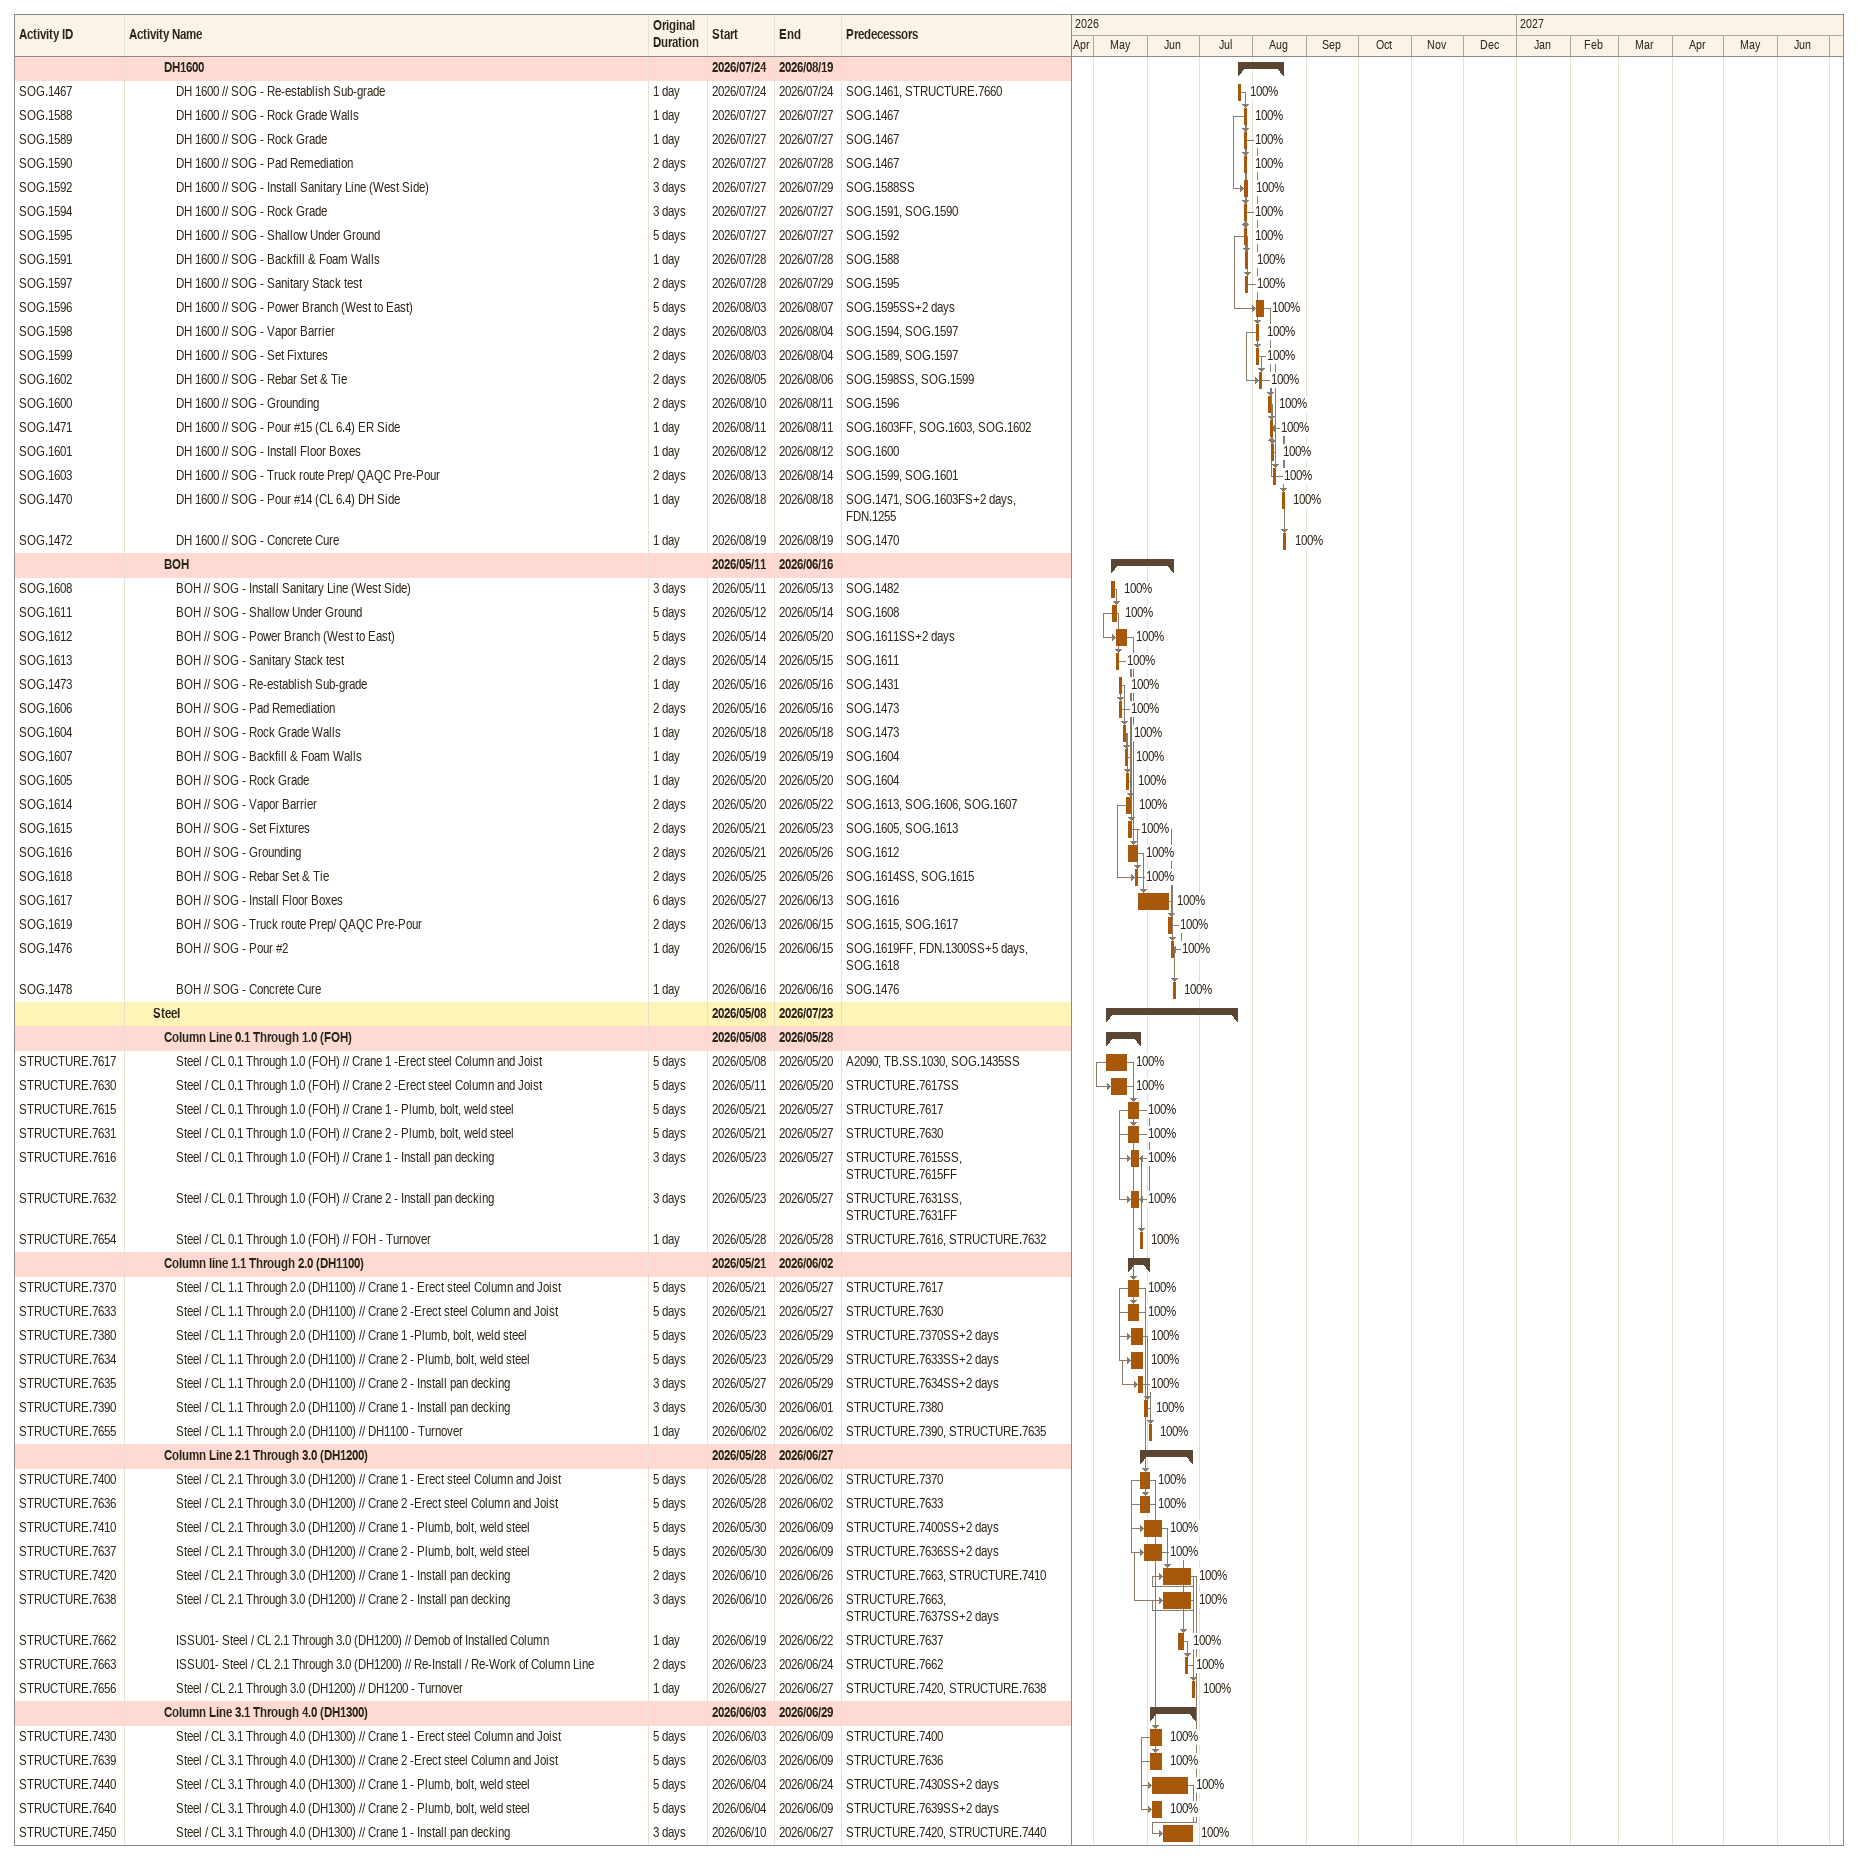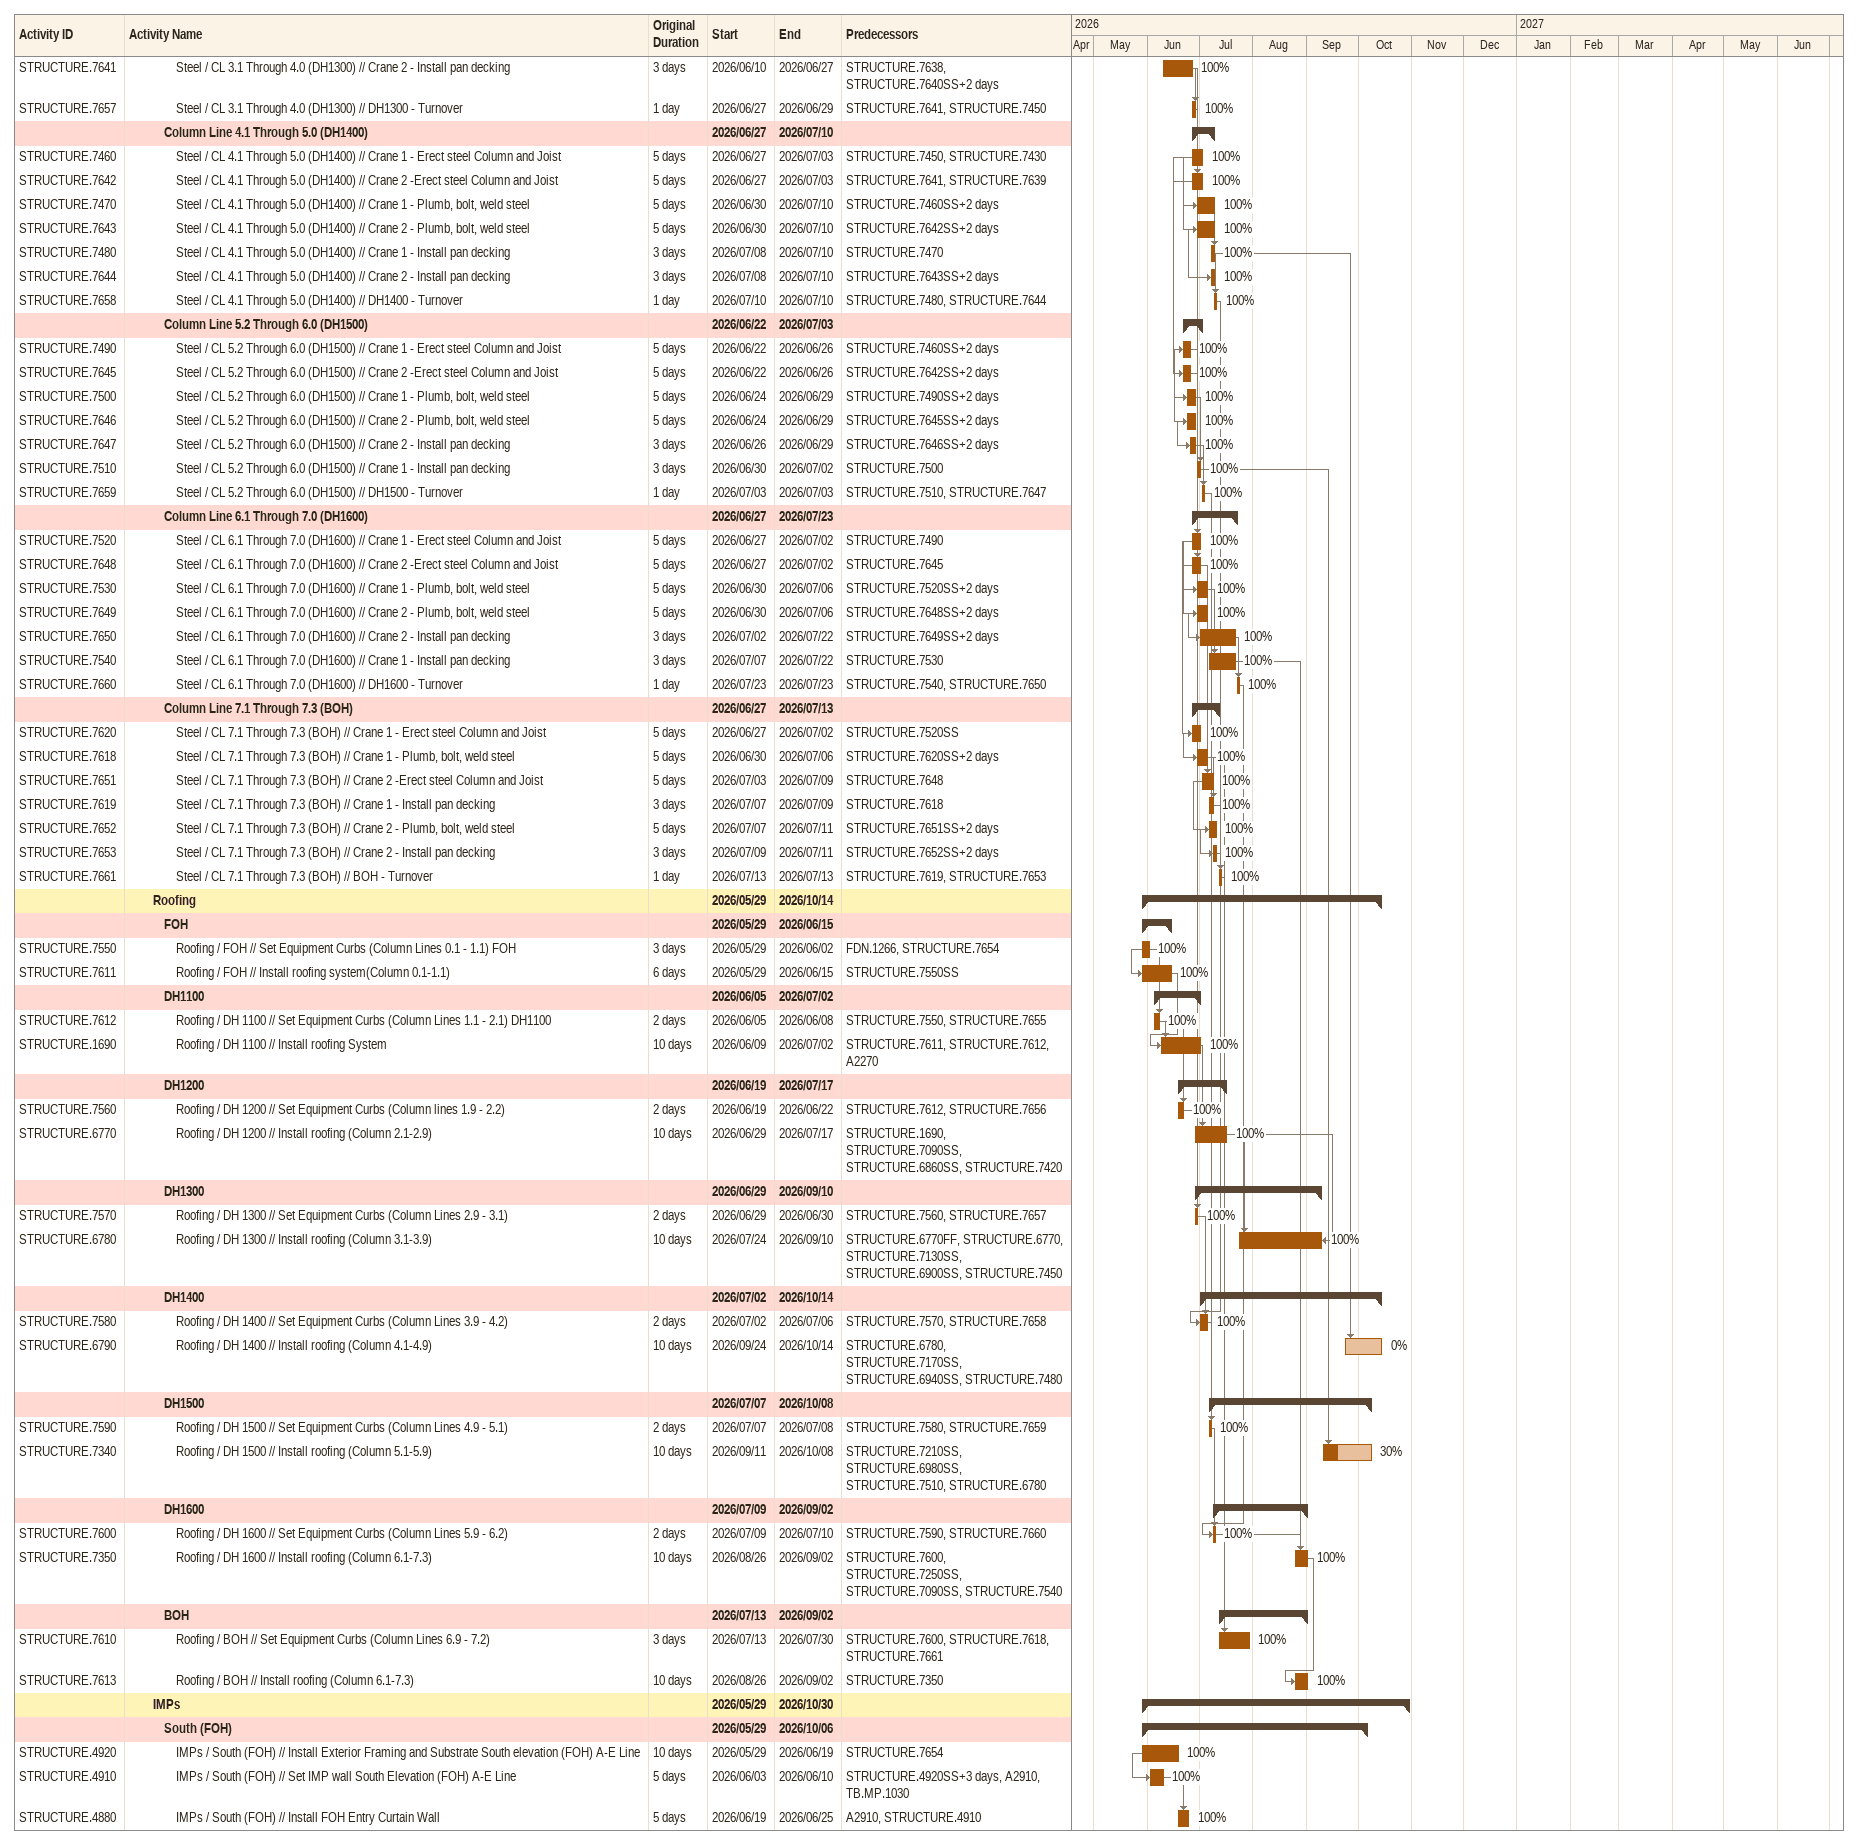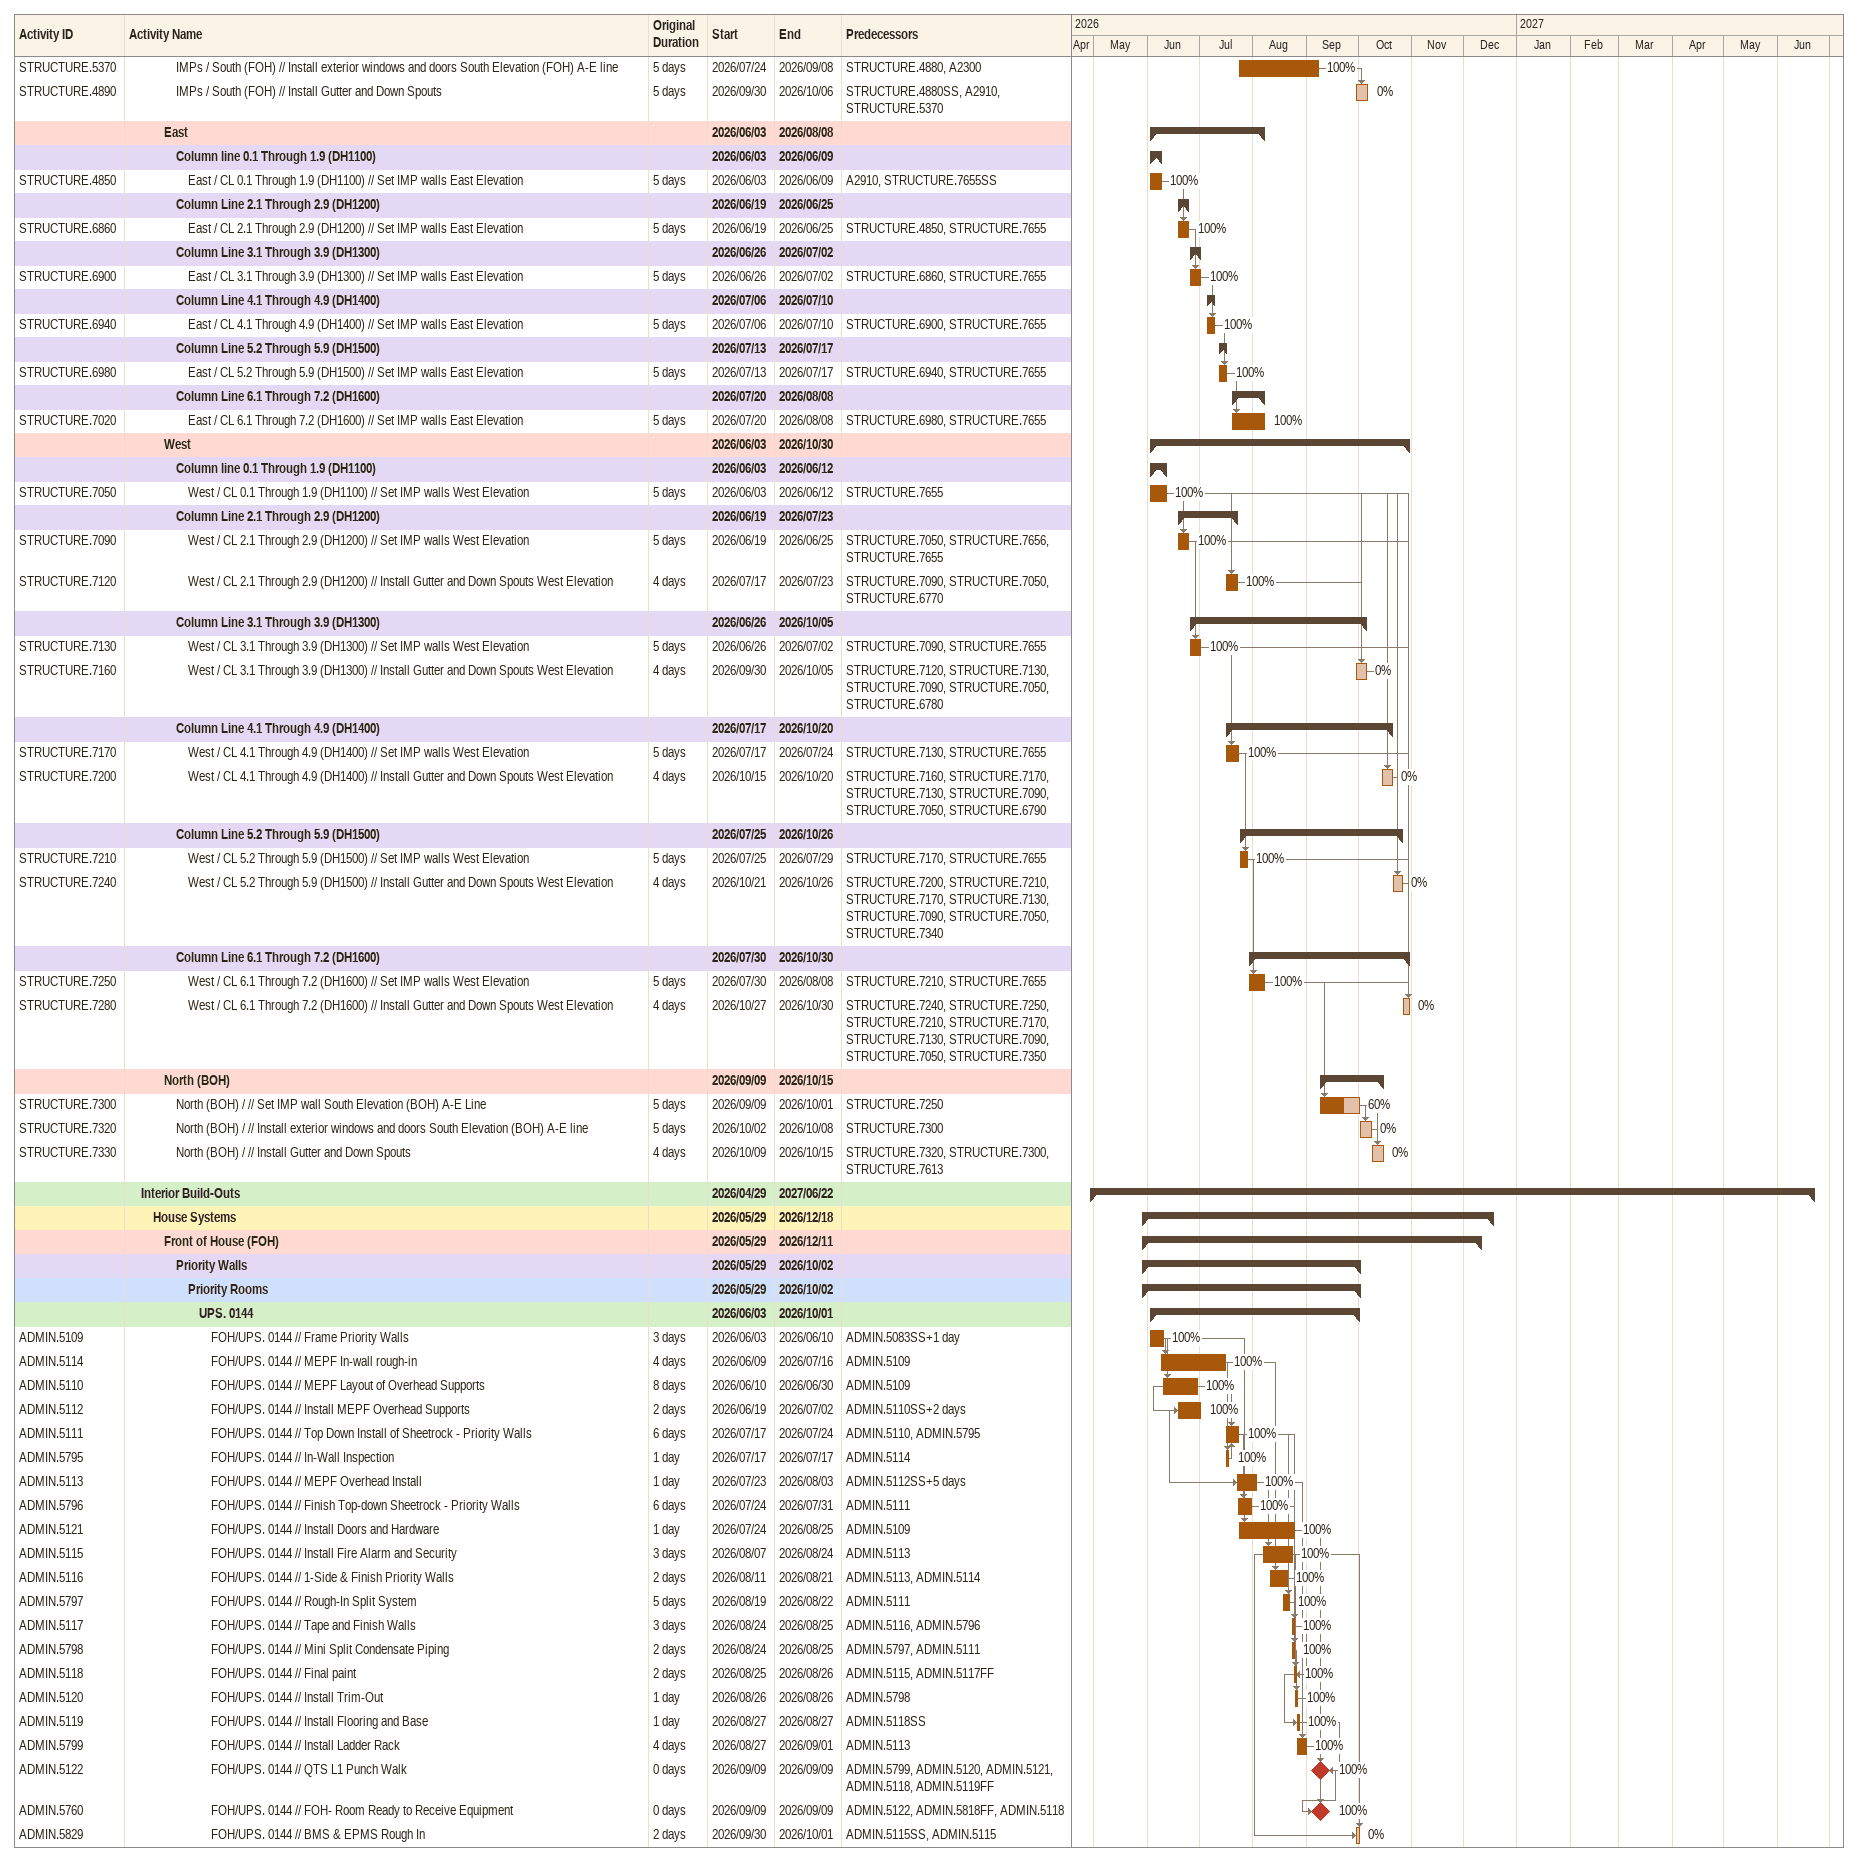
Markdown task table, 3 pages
| ID | Level | Task | Original duration | Start | Finish | Predecessors | % complete |
|---|---|---|---|---|---|---|---|
|  | 4 | **DH1600** |  | 2026-07-24 | 2026-08-19 |  |  |
| SOG.1467 | 5 | DH 1600 // SOG - Re-establish Sub-grade | 1d | 2026-07-24 | 2026-07-24 | SOG.1461, STRUCTURE.7660 | 100 |
| SOG.1588 | 5 | DH 1600 // SOG - Rock Grade Walls | 1d | 2026-07-27 | 2026-07-27 | SOG.1467 | 100 |
| SOG.1589 | 5 | DH 1600 // SOG - Rock Grade | 1d | 2026-07-27 | 2026-07-27 | SOG.1467 | 100 |
| SOG.1590 | 5 | DH 1600 // SOG - Pad Remediation | 2d | 2026-07-27 | 2026-07-28 | SOG.1467 | 100 |
| SOG.1592 | 5 | DH 1600 // SOG - Install Sanitary Line (West Side) | 3d | 2026-07-27 | 2026-07-29 | SOG.1588SS | 100 |
| SOG.1594 | 5 | DH 1600 // SOG - Rock Grade | 3d | 2026-07-27 | 2026-07-27 | SOG.1591, SOG.1590 | 100 |
| SOG.1595 | 5 | DH 1600 // SOG - Shallow Under Ground | 5d | 2026-07-27 | 2026-07-27 | SOG.1592 | 100 |
| SOG.1591 | 5 | DH 1600 // SOG - Backfill & Foam Walls | 1d | 2026-07-28 | 2026-07-28 | SOG.1588 | 100 |
| SOG.1597 | 5 | DH 1600 // SOG - Sanitary Stack test | 2d | 2026-07-28 | 2026-07-29 | SOG.1595 | 100 |
| SOG.1596 | 5 | DH 1600 // SOG - Power Branch (West to East) | 5d | 2026-08-03 | 2026-08-07 | SOG.1595SS+2d | 100 |
| SOG.1598 | 5 | DH 1600 // SOG - Vapor Barrier | 2d | 2026-08-03 | 2026-08-04 | SOG.1594, SOG.1597 | 100 |
| SOG.1599 | 5 | DH 1600 // SOG - Set Fixtures | 2d | 2026-08-03 | 2026-08-04 | SOG.1589, SOG.1597 | 100 |
| SOG.1602 | 5 | DH 1600 // SOG - Rebar Set & Tie | 2d | 2026-08-05 | 2026-08-06 | SOG.1598SS, SOG.1599 | 100 |
| SOG.1600 | 5 | DH 1600 // SOG - Grounding | 2d | 2026-08-10 | 2026-08-11 | SOG.1596 | 100 |
| SOG.1471 | 5 | DH 1600 // SOG - Pour #15 (CL 6.4) ER Side | 1d | 2026-08-11 | 2026-08-11 | SOG.1603FF, SOG.1603, SOG.1602 | 100 |
| SOG.1601 | 5 | DH 1600 // SOG - Install Floor Boxes | 1d | 2026-08-12 | 2026-08-12 | SOG.1600 | 100 |
| SOG.1603 | 5 | DH 1600 // SOG - Truck route Prep/ QAQC Pre-Pour | 2d | 2026-08-13 | 2026-08-14 | SOG.1599, SOG.1601 | 100 |
| SOG.1470 | 5 | DH 1600 // SOG - Pour #14 (CL 6.4) DH Side | 1d | 2026-08-18 | 2026-08-18 | SOG.1471, SOG.1603FS+2d, FDN.1255 | 100 |
| SOG.1472 | 5 | DH 1600 // SOG - Concrete Cure | 1d | 2026-08-19 | 2026-08-19 | SOG.1470 | 100 |
|  | 4 | **BOH** |  | 2026-05-11 | 2026-06-16 |  |  |
| SOG.1608 | 5 | BOH // SOG - Install Sanitary Line (West Side) | 3d | 2026-05-11 | 2026-05-13 | SOG.1482 | 100 |
| SOG.1611 | 5 | BOH // SOG - Shallow Under Ground | 5d | 2026-05-12 | 2026-05-14 | SOG.1608 | 100 |
| SOG.1612 | 5 | BOH // SOG - Power Branch (West to East) | 5d | 2026-05-14 | 2026-05-20 | SOG.1611SS+2d | 100 |
| SOG.1613 | 5 | BOH // SOG - Sanitary Stack test | 2d | 2026-05-14 | 2026-05-15 | SOG.1611 | 100 |
| SOG.1473 | 5 | BOH // SOG - Re-establish Sub-grade | 1d | 2026-05-16 | 2026-05-16 | SOG.1431 | 100 |
| SOG.1606 | 5 | BOH // SOG - Pad Remediation | 2d | 2026-05-16 | 2026-05-16 | SOG.1473 | 100 |
| SOG.1604 | 5 | BOH // SOG - Rock Grade Walls | 1d | 2026-05-18 | 2026-05-18 | SOG.1473 | 100 |
| SOG.1607 | 5 | BOH // SOG - Backfill & Foam Walls | 1d | 2026-05-19 | 2026-05-19 | SOG.1604 | 100 |
| SOG.1605 | 5 | BOH // SOG - Rock Grade | 1d | 2026-05-20 | 2026-05-20 | SOG.1604 | 100 |
| SOG.1614 | 5 | BOH // SOG - Vapor Barrier | 2d | 2026-05-20 | 2026-05-22 | SOG.1613, SOG.1606, SOG.1607 | 100 |
| SOG.1615 | 5 | BOH // SOG - Set Fixtures | 2d | 2026-05-21 | 2026-05-23 | SOG.1605, SOG.1613 | 100 |
| SOG.1616 | 5 | BOH // SOG - Grounding | 2d | 2026-05-21 | 2026-05-26 | SOG.1612 | 100 |
| SOG.1618 | 5 | BOH // SOG - Rebar Set & Tie | 2d | 2026-05-25 | 2026-05-26 | SOG.1614SS, SOG.1615 | 100 |
| SOG.1617 | 5 | BOH // SOG - Install Floor Boxes | 6d | 2026-05-27 | 2026-06-13 | SOG.1616 | 100 |
| SOG.1619 | 5 | BOH // SOG - Truck route Prep/ QAQC Pre-Pour | 2d | 2026-06-13 | 2026-06-15 | SOG.1615, SOG.1617 | 100 |
| SOG.1476 | 5 | BOH // SOG - Pour #2 | 1d | 2026-06-15 | 2026-06-15 | SOG.1619FF, FDN.1300SS+5d, SOG.1618 | 100 |
| SOG.1478 | 5 | BOH // SOG - Concrete Cure | 1d | 2026-06-16 | 2026-06-16 | SOG.1476 | 100 |
|  | 3 | **Steel** |  | 2026-05-08 | 2026-07-23 |  |  |
|  | 4 | **Column Line 0.1 Through 1.0 (FOH)** |  | 2026-05-08 | 2026-05-28 |  |  |
| STRUCTURE.7617 | 5 | Steel / CL 0.1 Through 1.0 (FOH) // Crane 1 -Erect steel Column and Joist | 5d | 2026-05-08 | 2026-05-20 | A2090, TB.SS.1030, SOG.1435SS | 100 |
| STRUCTURE.7630 | 5 | Steel / CL 0.1 Through 1.0 (FOH) // Crane 2 -Erect steel Column and Joist | 5d | 2026-05-11 | 2026-05-20 | STRUCTURE.7617SS | 100 |
| STRUCTURE.7615 | 5 | Steel / CL 0.1 Through 1.0 (FOH) // Crane 1 - Plumb, bolt, weld steel | 5d | 2026-05-21 | 2026-05-27 | STRUCTURE.7617 | 100 |
| STRUCTURE.7631 | 5 | Steel / CL 0.1 Through 1.0 (FOH) // Crane 2 - Plumb, bolt, weld steel | 5d | 2026-05-21 | 2026-05-27 | STRUCTURE.7630 | 100 |
| STRUCTURE.7616 | 5 | Steel / CL 0.1 Through 1.0 (FOH) // Crane 1 - Install pan decking | 3d | 2026-05-23 | 2026-05-27 | STRUCTURE.7615SS, STRUCTURE.7615FF | 100 |
| STRUCTURE.7632 | 5 | Steel / CL 0.1 Through 1.0 (FOH) // Crane 2 - Install pan decking | 3d | 2026-05-23 | 2026-05-27 | STRUCTURE.7631SS, STRUCTURE.7631FF | 100 |
| STRUCTURE.7654 | 5 | Steel / CL 0.1 Through 1.0 (FOH) // FOH - Turnover | 1d | 2026-05-28 | 2026-05-28 | STRUCTURE.7616, STRUCTURE.7632 | 100 |
|  | 4 | **Column line 1.1 Through 2.0 (DH1100)** |  | 2026-05-21 | 2026-06-02 |  |  |
| STRUCTURE.7370 | 5 | Steel / CL 1.1 Through 2.0 (DH1100) // Crane 1 - Erect steel Column and Joist | 5d | 2026-05-21 | 2026-05-27 | STRUCTURE.7617 | 100 |
| STRUCTURE.7633 | 5 | Steel / CL 1.1 Through 2.0 (DH1100) // Crane 2 -Erect steel Column and Joist | 5d | 2026-05-21 | 2026-05-27 | STRUCTURE.7630 | 100 |
| STRUCTURE.7380 | 5 | Steel / CL 1.1 Through 2.0 (DH1100) // Crane 1 -Plumb, bolt, weld steel | 5d | 2026-05-23 | 2026-05-29 | STRUCTURE.7370SS+2d | 100 |
| STRUCTURE.7634 | 5 | Steel / CL 1.1 Through 2.0 (DH1100) // Crane 2 - Plumb, bolt, weld steel | 5d | 2026-05-23 | 2026-05-29 | STRUCTURE.7633SS+2d | 100 |
| STRUCTURE.7635 | 5 | Steel / CL 1.1 Through 2.0 (DH1100) // Crane 2 - Install pan decking | 3d | 2026-05-27 | 2026-05-29 | STRUCTURE.7634SS+2d | 100 |
| STRUCTURE.7390 | 5 | Steel / CL 1.1 Through 2.0 (DH1100) // Crane 1 - Install pan decking | 3d | 2026-05-30 | 2026-06-01 | STRUCTURE.7380 | 100 |
| STRUCTURE.7655 | 5 | Steel / CL 1.1 Through 2.0 (DH1100) // DH1100 - Turnover | 1d | 2026-06-02 | 2026-06-02 | STRUCTURE.7390, STRUCTURE.7635 | 100 |
|  | 4 | **Column Line 2.1 Through 3.0 (DH1200)** |  | 2026-05-28 | 2026-06-27 |  |  |
| STRUCTURE.7400 | 5 | Steel / CL 2.1 Through 3.0 (DH1200) // Crane 1 - Erect steel Column and Joist | 5d | 2026-05-28 | 2026-06-02 | STRUCTURE.7370 | 100 |
| STRUCTURE.7636 | 5 | Steel / CL 2.1 Through 3.0 (DH1200) // Crane 2 -Erect steel Column and Joist | 5d | 2026-05-28 | 2026-06-02 | STRUCTURE.7633 | 100 |
| STRUCTURE.7410 | 5 | Steel / CL 2.1 Through 3.0 (DH1200) // Crane 1 - Plumb, bolt, weld steel | 5d | 2026-05-30 | 2026-06-09 | STRUCTURE.7400SS+2d | 100 |
| STRUCTURE.7637 | 5 | Steel / CL 2.1 Through 3.0 (DH1200) // Crane 2 - Plumb, bolt, weld steel | 5d | 2026-05-30 | 2026-06-09 | STRUCTURE.7636SS+2d | 100 |
| STRUCTURE.7420 | 5 | Steel / CL 2.1 Through 3.0 (DH1200) // Crane 1 - Install pan decking | 2d | 2026-06-10 | 2026-06-26 | STRUCTURE.7663, STRUCTURE.7410 | 100 |
| STRUCTURE.7638 | 5 | Steel / CL 2.1 Through 3.0 (DH1200) // Crane 2 - Install pan decking | 3d | 2026-06-10 | 2026-06-26 | STRUCTURE.7663, STRUCTURE.7637SS+2d | 100 |
| STRUCTURE.7662 | 5 | ISSU01- Steel / CL 2.1 Through 3.0 (DH1200) // Demob of Installed Column | 1d | 2026-06-19 | 2026-06-22 | STRUCTURE.7637 | 100 |
| STRUCTURE.7663 | 5 | ISSU01- Steel / CL 2.1 Through 3.0 (DH1200) // Re-Install / Re-Work of Column Line | 2d | 2026-06-23 | 2026-06-24 | STRUCTURE.7662 | 100 |
| STRUCTURE.7656 | 5 | Steel / CL 2.1 Through 3.0 (DH1200) // DH1200 - Turnover | 1d | 2026-06-27 | 2026-06-27 | STRUCTURE.7420, STRUCTURE.7638 | 100 |
|  | 4 | **Column Line 3.1 Through 4.0 (DH1300)** |  | 2026-06-03 | 2026-06-29 |  |  |
| STRUCTURE.7430 | 5 | Steel / CL 3.1 Through 4.0 (DH1300) // Crane 1 - Erect steel Column and Joist | 5d | 2026-06-03 | 2026-06-09 | STRUCTURE.7400 | 100 |
| STRUCTURE.7639 | 5 | Steel / CL 3.1 Through 4.0 (DH1300) // Crane 2 -Erect steel Column and Joist | 5d | 2026-06-03 | 2026-06-09 | STRUCTURE.7636 | 100 |
| STRUCTURE.7440 | 5 | Steel / CL 3.1 Through 4.0 (DH1300) // Crane 1 - Plumb, bolt, weld steel | 5d | 2026-06-04 | 2026-06-24 | STRUCTURE.7430SS+2d | 100 |
| STRUCTURE.7640 | 5 | Steel / CL 3.1 Through 4.0 (DH1300) // Crane 2 - Plumb, bolt, weld steel | 5d | 2026-06-04 | 2026-06-09 | STRUCTURE.7639SS+2d | 100 |
| STRUCTURE.7450 | 5 | Steel / CL 3.1 Through 4.0 (DH1300) // Crane 1 - Install pan decking | 3d | 2026-06-10 | 2026-06-27 | STRUCTURE.7420, STRUCTURE.7440 | 100 |
| STRUCTURE.7641 | 5 | Steel / CL 3.1 Through 4.0 (DH1300) // Crane 2 - Install pan decking | 3d | 2026-06-10 | 2026-06-27 | STRUCTURE.7638, STRUCTURE.7640SS+2d | 100 |
| STRUCTURE.7657 | 5 | Steel / CL 3.1 Through 4.0 (DH1300) // DH1300 - Turnover | 1d | 2026-06-27 | 2026-06-29 | STRUCTURE.7641, STRUCTURE.7450 | 100 |
|  | 4 | **Column Line 4.1 Through 5.0 (DH1400)** |  | 2026-06-27 | 2026-07-10 |  |  |
| STRUCTURE.7460 | 5 | Steel / CL 4.1 Through 5.0 (DH1400) // Crane 1 - Erect steel Column and Joist | 5d | 2026-06-27 | 2026-07-03 | STRUCTURE.7450, STRUCTURE.7430 | 100 |
| STRUCTURE.7642 | 5 | Steel / CL 4.1 Through 5.0 (DH1400) // Crane 2 -Erect steel Column and Joist | 5d | 2026-06-27 | 2026-07-03 | STRUCTURE.7641, STRUCTURE.7639 | 100 |
| STRUCTURE.7470 | 5 | Steel / CL 4.1 Through 5.0 (DH1400) // Crane 1 - Plumb, bolt, weld steel | 5d | 2026-06-30 | 2026-07-10 | STRUCTURE.7460SS+2d | 100 |
| STRUCTURE.7643 | 5 | Steel / CL 4.1 Through 5.0 (DH1400) // Crane 2 - Plumb, bolt, weld steel | 5d | 2026-06-30 | 2026-07-10 | STRUCTURE.7642SS+2d | 100 |
| STRUCTURE.7480 | 5 | Steel / CL 4.1 Through 5.0 (DH1400) // Crane 1 - Install pan decking | 3d | 2026-07-08 | 2026-07-10 | STRUCTURE.7470 | 100 |
| STRUCTURE.7644 | 5 | Steel / CL 4.1 Through 5.0 (DH1400) // Crane 2 - Install pan decking | 3d | 2026-07-08 | 2026-07-10 | STRUCTURE.7643SS+2d | 100 |
| STRUCTURE.7658 | 5 | Steel / CL 4.1 Through 5.0 (DH1400) // DH1400 - Turnover | 1d | 2026-07-10 | 2026-07-10 | STRUCTURE.7480, STRUCTURE.7644 | 100 |
|  | 4 | **Column Line 5.2 Through 6.0 (DH1500)** |  | 2026-06-22 | 2026-07-03 |  |  |
| STRUCTURE.7490 | 5 | Steel / CL 5.2 Through 6.0 (DH1500) // Crane 1 - Erect steel Column and Joist | 5d | 2026-06-22 | 2026-06-26 | STRUCTURE.7460SS+2d | 100 |
| STRUCTURE.7645 | 5 | Steel / CL 5.2 Through 6.0 (DH1500) // Crane 2 -Erect steel Column and Joist | 5d | 2026-06-22 | 2026-06-26 | STRUCTURE.7642SS+2d | 100 |
| STRUCTURE.7500 | 5 | Steel / CL 5.2 Through 6.0 (DH1500) // Crane 1 - Plumb, bolt, weld steel | 5d | 2026-06-24 | 2026-06-29 | STRUCTURE.7490SS+2d | 100 |
| STRUCTURE.7646 | 5 | Steel / CL 5.2 Through 6.0 (DH1500) // Crane 2 - Plumb, bolt, weld steel | 5d | 2026-06-24 | 2026-06-29 | STRUCTURE.7645SS+2d | 100 |
| STRUCTURE.7647 | 5 | Steel / CL 5.2 Through 6.0 (DH1500) // Crane 2 - Install pan decking | 3d | 2026-06-26 | 2026-06-29 | STRUCTURE.7646SS+2d | 100 |
| STRUCTURE.7510 | 5 | Steel / CL 5.2 Through 6.0 (DH1500) // Crane 1 - Install pan decking | 3d | 2026-06-30 | 2026-07-02 | STRUCTURE.7500 | 100 |
| STRUCTURE.7659 | 5 | Steel / CL 5.2 Through 6.0 (DH1500) // DH1500 - Turnover | 1d | 2026-07-03 | 2026-07-03 | STRUCTURE.7510, STRUCTURE.7647 | 100 |
|  | 4 | **Column Line 6.1 Through 7.0 (DH1600)** |  | 2026-06-27 | 2026-07-23 |  |  |
| STRUCTURE.7520 | 5 | Steel / CL 6.1 Through 7.0 (DH1600) // Crane 1 - Erect steel Column and Joist | 5d | 2026-06-27 | 2026-07-02 | STRUCTURE.7490 | 100 |
| STRUCTURE.7648 | 5 | Steel / CL 6.1 Through 7.0 (DH1600) // Crane 2 -Erect steel Column and Joist | 5d | 2026-06-27 | 2026-07-02 | STRUCTURE.7645 | 100 |
| STRUCTURE.7530 | 5 | Steel / CL 6.1 Through 7.0 (DH1600) // Crane 1 - Plumb, bolt, weld steel | 5d | 2026-06-30 | 2026-07-06 | STRUCTURE.7520SS+2d | 100 |
| STRUCTURE.7649 | 5 | Steel / CL 6.1 Through 7.0 (DH1600) // Crane 2 - Plumb, bolt, weld steel | 5d | 2026-06-30 | 2026-07-06 | STRUCTURE.7648SS+2d | 100 |
| STRUCTURE.7650 | 5 | Steel / CL 6.1 Through 7.0 (DH1600) // Crane 2 - Install pan decking | 3d | 2026-07-02 | 2026-07-22 | STRUCTURE.7649SS+2d | 100 |
| STRUCTURE.7540 | 5 | Steel / CL 6.1 Through 7.0 (DH1600) // Crane 1 - Install pan decking | 3d | 2026-07-07 | 2026-07-22 | STRUCTURE.7530 | 100 |
| STRUCTURE.7660 | 5 | Steel / CL 6.1 Through 7.0 (DH1600) // DH1600 - Turnover | 1d | 2026-07-23 | 2026-07-23 | STRUCTURE.7540, STRUCTURE.7650 | 100 |
|  | 4 | **Column Line 7.1 Through 7.3 (BOH)** |  | 2026-06-27 | 2026-07-13 |  |  |
| STRUCTURE.7620 | 5 | Steel / CL 7.1 Through 7.3 (BOH) // Crane 1 - Erect steel Column and Joist | 5d | 2026-06-27 | 2026-07-02 | STRUCTURE.7520SS | 100 |
| STRUCTURE.7618 | 5 | Steel / CL 7.1 Through 7.3 (BOH) // Crane 1 - Plumb, bolt, weld steel | 5d | 2026-06-30 | 2026-07-06 | STRUCTURE.7620SS+2d | 100 |
| STRUCTURE.7651 | 5 | Steel / CL 7.1 Through 7.3 (BOH) // Crane 2 -Erect steel Column and Joist | 5d | 2026-07-03 | 2026-07-09 | STRUCTURE.7648 | 100 |
| STRUCTURE.7619 | 5 | Steel / CL 7.1 Through 7.3 (BOH) // Crane 1 - Install pan decking | 3d | 2026-07-07 | 2026-07-09 | STRUCTURE.7618 | 100 |
| STRUCTURE.7652 | 5 | Steel / CL 7.1 Through 7.3 (BOH) // Crane 2 - Plumb, bolt, weld steel | 5d | 2026-07-07 | 2026-07-11 | STRUCTURE.7651SS+2d | 100 |
| STRUCTURE.7653 | 5 | Steel / CL 7.1 Through 7.3 (BOH) // Crane 2 - Install pan decking | 3d | 2026-07-09 | 2026-07-11 | STRUCTURE.7652SS+2d | 100 |
| STRUCTURE.7661 | 5 | Steel / CL 7.1 Through 7.3 (BOH) // BOH - Turnover | 1d | 2026-07-13 | 2026-07-13 | STRUCTURE.7619, STRUCTURE.7653 | 100 |
|  | 3 | **Roofing** |  | 2026-05-29 | 2026-10-14 |  |  |
|  | 4 | **FOH** |  | 2026-05-29 | 2026-06-15 |  |  |
| STRUCTURE.7550 | 5 | Roofing / FOH // Set Equipment Curbs (Column Lines 0.1 - 1.1) FOH | 3d | 2026-05-29 | 2026-06-02 | FDN.1266, STRUCTURE.7654 | 100 |
| STRUCTURE.7611 | 5 | Roofing / FOH // Install roofing system(Column 0.1-1.1) | 6d | 2026-05-29 | 2026-06-15 | STRUCTURE.7550SS | 100 |
|  | 4 | **DH1100** |  | 2026-06-05 | 2026-07-02 |  |  |
| STRUCTURE.7612 | 5 | Roofing / DH 1100 // Set Equipment Curbs (Column Lines 1.1 - 2.1) DH1100 | 2d | 2026-06-05 | 2026-06-08 | STRUCTURE.7550, STRUCTURE.7655 | 100 |
| STRUCTURE.1690 | 5 | Roofing / DH 1100 // Install roofing System | 10d | 2026-06-09 | 2026-07-02 | STRUCTURE.7611, STRUCTURE.7612, A2270 | 100 |
|  | 4 | **DH1200** |  | 2026-06-19 | 2026-07-17 |  |  |
| STRUCTURE.7560 | 5 | Roofing / DH 1200 // Set Equipment Curbs (Column lines 1.9 - 2.2) | 2d | 2026-06-19 | 2026-06-22 | STRUCTURE.7612, STRUCTURE.7656 | 100 |
| STRUCTURE.6770 | 5 | Roofing / DH 1200 // Install roofing (Column 2.1-2.9) | 10d | 2026-06-29 | 2026-07-17 | STRUCTURE.1690, STRUCTURE.7090SS, STRUCTURE.6860SS, STRUCTURE.7420 | 100 |
|  | 4 | **DH1300** |  | 2026-06-29 | 2026-09-10 |  |  |
| STRUCTURE.7570 | 5 | Roofing / DH 1300 // Set Equipment Curbs (Column Lines 2.9 - 3.1) | 2d | 2026-06-29 | 2026-06-30 | STRUCTURE.7560, STRUCTURE.7657 | 100 |
| STRUCTURE.6780 | 5 | Roofing / DH 1300 // Install roofing (Column 3.1-3.9) | 10d | 2026-07-24 | 2026-09-10 | STRUCTURE.6770FF, STRUCTURE.6770, STRUCTURE.7130SS, STRUCTURE.6900SS, STRUCTURE.7450 | 100 |
|  | 4 | **DH1400** |  | 2026-07-02 | 2026-10-14 |  |  |
| STRUCTURE.7580 | 5 | Roofing / DH 1400 // Set Equipment Curbs (Column Lines 3.9 - 4.2) | 2d | 2026-07-02 | 2026-07-06 | STRUCTURE.7570, STRUCTURE.7658 | 100 |
| STRUCTURE.6790 | 5 | Roofing / DH 1400 // Install roofing (Column 4.1-4.9) | 10d | 2026-09-24 | 2026-10-14 | STRUCTURE.6780, STRUCTURE.7170SS, STRUCTURE.6940SS, STRUCTURE.7480 | 0 |
|  | 4 | **DH1500** |  | 2026-07-07 | 2026-10-08 |  |  |
| STRUCTURE.7590 | 5 | Roofing / DH 1500 // Set Equipment Curbs (Column Lines 4.9 - 5.1) | 2d | 2026-07-07 | 2026-07-08 | STRUCTURE.7580, STRUCTURE.7659 | 100 |
| STRUCTURE.7340 | 5 | Roofing / DH 1500 // Install roofing (Column 5.1-5.9) | 10d | 2026-09-11 | 2026-10-08 | STRUCTURE.7210SS, STRUCTURE.6980SS, STRUCTURE.7510, STRUCTURE.6780 | 30 |
|  | 4 | **DH1600** |  | 2026-07-09 | 2026-09-02 |  |  |
| STRUCTURE.7600 | 5 | Roofing / DH 1600 // Set Equipment Curbs (Column Lines 5.9 - 6.2) | 2d | 2026-07-09 | 2026-07-10 | STRUCTURE.7590, STRUCTURE.7660 | 100 |
| STRUCTURE.7350 | 5 | Roofing / DH 1600 // Install roofing (Column 6.1-7.3) | 10d | 2026-08-26 | 2026-09-02 | STRUCTURE.7600, STRUCTURE.7250SS, STRUCTURE.7090SS, STRUCTURE.7540 | 100 |
|  | 4 | **BOH** |  | 2026-07-13 | 2026-09-02 |  |  |
| STRUCTURE.7610 | 5 | Roofing / BOH // Set Equipment Curbs (Column Lines 6.9 - 7.2) | 3d | 2026-07-13 | 2026-07-30 | STRUCTURE.7600, STRUCTURE.7618, STRUCTURE.7661 | 100 |
| STRUCTURE.7613 | 5 | Roofing / BOH // Install roofing (Column 6.1-7.3) | 10d | 2026-08-26 | 2026-09-02 | STRUCTURE.7350 | 100 |
|  | 3 | **IMPs** |  | 2026-05-29 | 2026-10-30 |  |  |
|  | 4 | **South (FOH)** |  | 2026-05-29 | 2026-10-06 |  |  |
| STRUCTURE.4920 | 5 | IMPs / South (FOH) // Install Exterior Framing and Substrate South elevation (FOH) A-E Line | 10d | 2026-05-29 | 2026-06-19 | STRUCTURE.7654 | 100 |
| STRUCTURE.4910 | 5 | IMPs / South (FOH) // Set IMP wall South Elevation (FOH) A-E Line | 5d | 2026-06-03 | 2026-06-10 | STRUCTURE.4920SS+3d, A2910, TB.MP.1030 | 100 |
| STRUCTURE.4880 | 5 | IMPs / South (FOH) // Install FOH Entry Curtain Wall | 5d | 2026-06-19 | 2026-06-25 | A2910, STRUCTURE.4910 | 100 |
| STRUCTURE.5370 | 5 | IMPs / South (FOH) // Install exterior windows and doors South Elevation (FOH) A-E line | 5d | 2026-07-24 | 2026-09-08 | STRUCTURE.4880, A2300 | 100 |
| STRUCTURE.4890 | 5 | IMPs / South (FOH) // Install Gutter and Down Spouts | 5d | 2026-09-30 | 2026-10-06 | STRUCTURE.4880SS, A2910, STRUCTURE.5370 | 0 |
|  | 4 | **East** |  | 2026-06-03 | 2026-08-08 |  |  |
|  | 5 | **Column line 0.1 Through 1.9 (DH1100)** |  | 2026-06-03 | 2026-06-09 |  |  |
| STRUCTURE.4850 | 6 | East / CL 0.1 Through 1.9 (DH1100) // Set IMP walls East Elevation | 5d | 2026-06-03 | 2026-06-09 | A2910, STRUCTURE.7655SS | 100 |
|  | 5 | **Column Line 2.1 Through 2.9 (DH1200)** |  | 2026-06-19 | 2026-06-25 |  |  |
| STRUCTURE.6860 | 6 | East / CL 2.1 Through 2.9 (DH1200) // Set IMP walls East Elevation | 5d | 2026-06-19 | 2026-06-25 | STRUCTURE.4850, STRUCTURE.7655 | 100 |
|  | 5 | **Column Line 3.1 Through 3.9 (DH1300)** |  | 2026-06-26 | 2026-07-02 |  |  |
| STRUCTURE.6900 | 6 | East / CL 3.1 Through 3.9 (DH1300) // Set IMP walls East Elevation | 5d | 2026-06-26 | 2026-07-02 | STRUCTURE.6860, STRUCTURE.7655 | 100 |
|  | 5 | **Column Line 4.1 Through 4.9 (DH1400)** |  | 2026-07-06 | 2026-07-10 |  |  |
| STRUCTURE.6940 | 6 | East / CL 4.1 Through 4.9 (DH1400) // Set IMP walls East Elevation | 5d | 2026-07-06 | 2026-07-10 | STRUCTURE.6900, STRUCTURE.7655 | 100 |
|  | 5 | **Column Line 5.2 Through 5.9 (DH1500)** |  | 2026-07-13 | 2026-07-17 |  |  |
| STRUCTURE.6980 | 6 | East / CL 5.2 Through 5.9 (DH1500) // Set IMP walls East Elevation | 5d | 2026-07-13 | 2026-07-17 | STRUCTURE.6940, STRUCTURE.7655 | 100 |
|  | 5 | **Column Line 6.1 Through 7.2 (DH1600)** |  | 2026-07-20 | 2026-08-08 |  |  |
| STRUCTURE.7020 | 6 | East / CL 6.1 Through 7.2 (DH1600) // Set IMP walls East Elevation | 5d | 2026-07-20 | 2026-08-08 | STRUCTURE.6980, STRUCTURE.7655 | 100 |
|  | 4 | **West** |  | 2026-06-03 | 2026-10-30 |  |  |
|  | 5 | **Column line 0.1 Through 1.9 (DH1100)** |  | 2026-06-03 | 2026-06-12 |  |  |
| STRUCTURE.7050 | 6 | West / CL 0.1 Through 1.9 (DH1100) // Set IMP walls West Elevation | 5d | 2026-06-03 | 2026-06-12 | STRUCTURE.7655 | 100 |
|  | 5 | **Column Line 2.1 Through 2.9 (DH1200)** |  | 2026-06-19 | 2026-07-23 |  |  |
| STRUCTURE.7090 | 6 | West / CL 2.1 Through 2.9 (DH1200) // Set IMP walls West Elevation | 5d | 2026-06-19 | 2026-06-25 | STRUCTURE.7050, STRUCTURE.7656, STRUCTURE.7655 | 100 |
| STRUCTURE.7120 | 6 | West / CL 2.1 Through 2.9 (DH1200) // Install Gutter and Down Spouts West Elevation | 4d | 2026-07-17 | 2026-07-23 | STRUCTURE.7090, STRUCTURE.7050, STRUCTURE.6770 | 100 |
|  | 5 | **Column Line 3.1 Through 3.9 (DH1300)** |  | 2026-06-26 | 2026-10-05 |  |  |
| STRUCTURE.7130 | 6 | West / CL 3.1 Through 3.9 (DH1300) // Set IMP walls West Elevation | 5d | 2026-06-26 | 2026-07-02 | STRUCTURE.7090, STRUCTURE.7655 | 100 |
| STRUCTURE.7160 | 6 | West / CL 3.1 Through 3.9 (DH1300) // Install Gutter and Down Spouts West Elevation | 4d | 2026-09-30 | 2026-10-05 | STRUCTURE.7120, STRUCTURE.7130, STRUCTURE.7090, STRUCTURE.7050, STRUCTURE.6780 | 0 |
|  | 5 | **Column Line 4.1 Through 4.9 (DH1400)** |  | 2026-07-17 | 2026-10-20 |  |  |
| STRUCTURE.7170 | 6 | West / CL 4.1 Through 4.9 (DH1400) // Set IMP walls West Elevation | 5d | 2026-07-17 | 2026-07-24 | STRUCTURE.7130, STRUCTURE.7655 | 100 |
| STRUCTURE.7200 | 6 | West / CL 4.1 Through 4.9 (DH1400) // Install Gutter and Down Spouts West Elevation | 4d | 2026-10-15 | 2026-10-20 | STRUCTURE.7160, STRUCTURE.7170, STRUCTURE.7130, STRUCTURE.7090, STRUCTURE.7050, STRUCTURE.6790 | 0 |
|  | 5 | **Column Line 5.2 Through 5.9 (DH1500)** |  | 2026-07-25 | 2026-10-26 |  |  |
| STRUCTURE.7210 | 6 | West / CL 5.2 Through 5.9 (DH1500) // Set IMP walls West Elevation | 5d | 2026-07-25 | 2026-07-29 | STRUCTURE.7170, STRUCTURE.7655 | 100 |
| STRUCTURE.7240 | 6 | West / CL 5.2 Through 5.9 (DH1500) // Install Gutter and Down Spouts West Elevation | 4d | 2026-10-21 | 2026-10-26 | STRUCTURE.7200, STRUCTURE.7210, STRUCTURE.7170, STRUCTURE.7130, STRUCTURE.7090, STRUCTURE.7050, STRUCTURE.7340 | 0 |
|  | 5 | **Column Line 6.1 Through 7.2 (DH1600)** |  | 2026-07-30 | 2026-10-30 |  |  |
| STRUCTURE.7250 | 6 | West / CL 6.1 Through 7.2 (DH1600) // Set IMP walls West Elevation | 5d | 2026-07-30 | 2026-08-08 | STRUCTURE.7210, STRUCTURE.7655 | 100 |
| STRUCTURE.7280 | 6 | West / CL 6.1 Through 7.2 (DH1600) // Install Gutter and Down Spouts West Elevation | 4d | 2026-10-27 | 2026-10-30 | STRUCTURE.7240, STRUCTURE.7250, STRUCTURE.7210, STRUCTURE.7170, STRUCTURE.7130, STRUCTURE.7090, STRUCTURE.7050, STRUCTURE.7350 | 0 |
|  | 4 | **North (BOH)** |  | 2026-09-09 | 2026-10-15 |  |  |
| STRUCTURE.7300 | 5 | North (BOH) / // Set IMP wall South Elevation (BOH) A-E Line | 5d | 2026-09-09 | 2026-10-01 | STRUCTURE.7250 | 60 |
| STRUCTURE.7320 | 5 | North (BOH) / // Install exterior windows and doors South Elevation (BOH) A-E line | 5d | 2026-10-02 | 2026-10-08 | STRUCTURE.7300 | 0 |
| STRUCTURE.7330 | 5 | North (BOH) / // Install Gutter and Down Spouts | 4d | 2026-10-09 | 2026-10-15 | STRUCTURE.7320, STRUCTURE.7300, STRUCTURE.7613 | 0 |
|  | 2 | **Interior Build-Outs** |  | 2026-04-29 | 2027-06-22 |  |  |
|  | 3 | **House Systems** |  | 2026-05-29 | 2026-12-18 |  |  |
|  | 4 | **Front of House (FOH)** |  | 2026-05-29 | 2026-12-11 |  |  |
|  | 5 | **Priority Walls** |  | 2026-05-29 | 2026-10-02 |  |  |
|  | 6 | **Priority Rooms** |  | 2026-05-29 | 2026-10-02 |  |  |
|  | 7 | **UPS. 0144** |  | 2026-06-03 | 2026-10-01 |  |  |
| ADMIN.5109 | 8 | FOH/UPS. 0144 // Frame Priority Walls | 3d | 2026-06-03 | 2026-06-10 | ADMIN.5083SS+1d | 100 |
| ADMIN.5114 | 8 | FOH/UPS. 0144 // MEPF In-wall rough-in | 4d | 2026-06-09 | 2026-07-16 | ADMIN.5109 | 100 |
| ADMIN.5110 | 8 | FOH/UPS. 0144 // MEPF Layout of Overhead Supports | 8d | 2026-06-10 | 2026-06-30 | ADMIN.5109 | 100 |
| ADMIN.5112 | 8 | FOH/UPS. 0144 // Install MEPF Overhead Supports | 2d | 2026-06-19 | 2026-07-02 | ADMIN.5110SS+2d | 100 |
| ADMIN.5111 | 8 | FOH/UPS. 0144 // Top Down Install of Sheetrock - Priority Walls | 6d | 2026-07-17 | 2026-07-24 | ADMIN.5110, ADMIN.5795 | 100 |
| ADMIN.5795 | 8 | FOH/UPS. 0144 // In-Wall Inspection | 1d | 2026-07-17 | 2026-07-17 | ADMIN.5114 | 100 |
| ADMIN.5113 | 8 | FOH/UPS. 0144 // MEPF Overhead Install | 1d | 2026-07-23 | 2026-08-03 | ADMIN.5112SS+5d | 100 |
| ADMIN.5796 | 8 | FOH/UPS. 0144 // Finish Top-down Sheetrock - Priority Walls | 6d | 2026-07-24 | 2026-07-31 | ADMIN.5111 | 100 |
| ADMIN.5121 | 8 | FOH/UPS. 0144 // Install Doors and Hardware | 1d | 2026-07-24 | 2026-08-25 | ADMIN.5109 | 100 |
| ADMIN.5115 | 8 | FOH/UPS. 0144 // Install Fire Alarm and Security | 3d | 2026-08-07 | 2026-08-24 | ADMIN.5113 | 100 |
| ADMIN.5116 | 8 | FOH/UPS. 0144 // 1-Side & Finish Priority Walls | 2d | 2026-08-11 | 2026-08-21 | ADMIN.5113, ADMIN.5114 | 100 |
| ADMIN.5797 | 8 | FOH/UPS. 0144 // Rough-In Split System | 5d | 2026-08-19 | 2026-08-22 | ADMIN.5111 | 100 |
| ADMIN.5117 | 8 | FOH/UPS. 0144 // Tape and Finish Walls | 3d | 2026-08-24 | 2026-08-25 | ADMIN.5116, ADMIN.5796 | 100 |
| ADMIN.5798 | 8 | FOH/UPS. 0144 // Mini Split Condensate Piping | 2d | 2026-08-24 | 2026-08-25 | ADMIN.5797, ADMIN.5111 | 100 |
| ADMIN.5118 | 8 | FOH/UPS. 0144 // Final paint | 2d | 2026-08-25 | 2026-08-26 | ADMIN.5115, ADMIN.5117FF | 100 |
| ADMIN.5120 | 8 | FOH/UPS. 0144 // Install Trim-Out | 1d | 2026-08-26 | 2026-08-26 | ADMIN.5798 | 100 |
| ADMIN.5119 | 8 | FOH/UPS. 0144 // Install Flooring and Base | 1d | 2026-08-27 | 2026-08-27 | ADMIN.5118SS | 100 |
| ADMIN.5799 | 8 | FOH/UPS. 0144 // Install Ladder Rack | 4d | 2026-08-27 | 2026-09-01 | ADMIN.5113 | 100 |
| ADMIN.5122 | 8 | FOH/UPS. 0144 // QTS L1 Punch Walk | 0d | 2026-09-09 | 2026-09-09 | ADMIN.5799, ADMIN.5120, ADMIN.5121, ADMIN.5118, ADMIN.5119FF | 100 |
| ADMIN.5760 | 8 | FOH/UPS. 0144 // FOH- Room Ready to Receive Equipment | 0d | 2026-09-09 | 2026-09-09 | ADMIN.5122, ADMIN.5818FF, ADMIN.5118 | 100 |
| ADMIN.5829 | 8 | FOH/UPS. 0144 // BMS & EPMS Rough In | 2d | 2026-09-30 | 2026-10-01 | ADMIN.5115SS, ADMIN.5115 | 0 |
